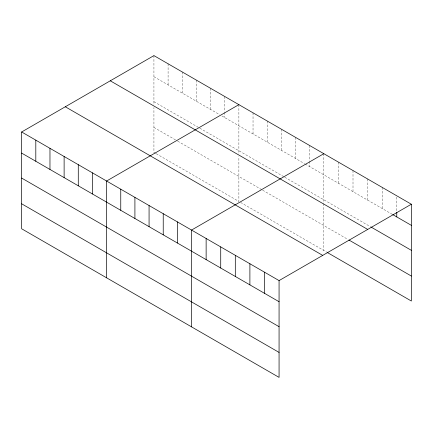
<?xml version="1.0" encoding="UTF-8"?>
<svg xmlns="http://www.w3.org/2000/svg" width="433" height="433" viewBox="0 0 433 433"><rect width="100%" height="100%" fill="white"/><g stroke="black" fill="none" stroke-linecap="round" stroke-linejoin="round"><path stroke-width="0.32" stroke-dasharray="2.17 1.62" d="M153.931 76.728L219.623 114.653M221.891 115.963L304.572 163.701M305.141 164.026L392.092 214.232M153.931 101.701L199.234 127.854M199.802 128.184L284.183 176.902M284.752 177.227L370.507 226.74M153.931 127.432L177.151 140.833M177.714 141.163L262.1 189.881M262.663 190.206L347.748 239.33M155.631 153.385L153.931 152.405L153.931 107.487M156.194 153.71L238.881 201.448L238.881 156.535M240.58 202.428L326.747 252.174M396.763 197.123L396.763 210.985M382.177 187.381L382.177 208.5M367.59 178.959L367.59 200.078M353.003 170.537L353.003 191.657M338.417 162.115L338.417 183.235M323.83 153.693L323.83 203.007M323.83 203.651L323.83 250.49M309.671 145.52L309.671 160.703M309.671 161.363L309.671 166.64M295.512 137.348L295.512 158.467M281.353 129.175L281.353 150.294M267.193 120.996L267.193 142.121M253.034 112.824L253.034 133.943M238.881 104.651L238.881 153.959M224.722 96.478L224.722 111.654M224.722 112.315L224.722 117.597M210.562 88.305L210.562 109.425M196.403 80.127L196.403 101.246M182.244 71.954L182.244 93.073M168.091 63.781L168.091 84.9M153.931 55.608L153.931 104.916"/><path stroke-width="0.65" d="M21.65 131.978L279.069 280.595L279.069 377.392L21.65 228.776L21.65 131.978L153.931 55.608L411.35 204.224L411.35 301.022L327.326 252.515M238.881 104.651L106.599 181.021L106.599 277.818M323.83 153.693L191.548 230.064L191.548 326.861M279.069 280.595L411.35 204.224M392.677 214.568L411.35 225.344M371.092 227.076L411.35 250.317M110.28 80.809L367.698 229.43M348.917 240.006L411.35 276.048M65.302 106.772L322.72 255.394M21.65 153.098L279.069 301.72M21.65 178.071L279.069 326.693M21.65 203.802L279.069 352.419M396.763 212.305L396.763 216.922M264.482 272.173L264.482 293.298M249.895 263.751L249.895 284.876M235.308 255.329L235.308 276.454M220.722 246.907L220.722 268.032M206.135 238.486L206.135 259.611M177.389 221.891L177.389 243.01M163.23 213.718L163.23 234.838M149.071 205.545L149.071 226.665M134.912 197.372L134.912 218.492M120.758 189.194L120.758 210.319M92.44 172.848L92.44 193.968M78.281 164.675L78.281 185.795M64.122 156.497L64.122 177.622M49.968 148.324L49.968 169.444M35.809 140.151L35.809 161.271"/></g></svg>
